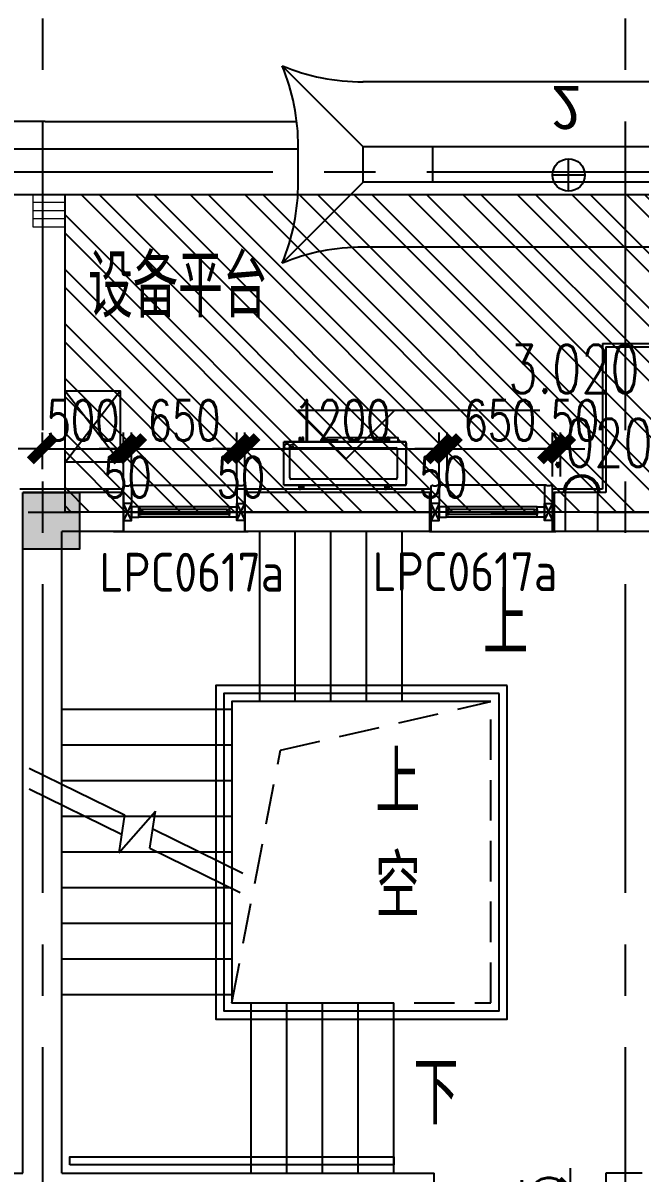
# Model space of a CAD drawing. Extents: x 296441 to 853063, y 459050 to 1117990.
# Drawn here: x 658378 to 662189, y 655990 to 663088 of the extents above; entities that cross this region are included whole.
import ezdxf

# ---------------------------------------------------------------- set-up
doc = ezdxf.new("R2010")
doc.units = 0
doc.header["$LTSCALE"] = 1000
for name, pattern in [('14-GRID$0$CENTER2', [28.575, 19.05, -3.175, 3.175, -3.175]), ('22-PLAN-BM01$0$HIDDEN', [0.375, 0.25, -0.125]), ('5-GRID$0$CENTER2', [28.575, 19.05, -3.175, 3.175, -3.175]), ('E1-FL02$0$HIDDEN', [0.375, 0.25, -0.125])]:
    doc.linetypes.add(name, pattern=pattern)
for name, color, linetype in [('0-COL-H1', 170, 'Continuous'), ('14-GRID$0$G-GRID', 9, '14-GRID$0$CENTER2'), ('5-GRID$0$G-GRID', 8, '5-GRID$0$CENTER2'), ('D-TEXT-FL01-mi$0$A-WIND-IDEN', 33, 'Continuous'), ('dianti-BM01$0$A-HRAL', 5, 'Continuous'), ('DIM_ELEV', 3, 'Continuous'), ('DIM_SYMB', 3, 'Continuous'), ('DZ-TEXT-FL01$0$A-ROOM-IDEN', 4, 'Continuous'), ('E1-FL02$0$A-ANNO-SYMB', 6, 'Continuous'), ('E1-FL02$0$A-EQPM', 152, 'Continuous'), ('E1-FL02$0$A-HOLE', 211, 'Continuous'), ('E1-FL02$0$A-HRAL', 5, 'Continuous'), ('E1-FL02$0$A-OVLK', 140, 'Continuous'), ('E1-FL02$0$A-SECT-WIND', 155, 'Continuous'), ('E1-FL02$0$A-SECT-WOOD', 17, 'Continuous'), ('E1-FL02$0$A-STRS', 4, 'Continuous'), ('E1-FL02$0$A-WALL-FNSH', 6, 'Continuous'), ('E1-FL02$0$G-XREF', 2, 'Continuous'), ('E1-FL03$0$A-STRS', 4, 'Continuous'), ('E2-E3-FL02$0$E1-FL02$0$A-WALL', 1, 'Continuous'), ('E2-E3-FL02$0$E1-FL02$0$AUDIT_I_171201172723-2', 140, 'Continuous'), ('E4-FL02$0$A-HOLE-MECH', 222, 'Continuous'), ('E4-FL02$0$A-WALL-FNSH', 6, 'Continuous'), ('E4-FL02$0$AUDIT_I_171201172723-2', 140, 'Continuous'), ('E4-FL02$0$G-XREF', 2, 'Continuous'), ('G1-FL02$0$M-VRVS-OUAC', 5, 'Continuous'), ('menchuangtao1$0$A-DETL-STONE', 42, 'Continuous'), ('menchuangtao1$0$A-WALL', 1, 'Continuous'), ('menchuangtao1$0$A_CUR_FRAME', 112, 'Continuous'), ('mentouS-2-RF$0$A-OVLK', 140, 'Continuous'), ('PUB_DIM', 3, 'Continuous'), ('PUB_TEXT', 7, 'Continuous'), ('WALL', 242, 'Continuous'), ('ZT1_Dim---标注---PM、LM、DY、JD', 252, 'Continuous'), ('卫生间降板', 251, 'Continuous')]:
    doc.layers.add(name, color=color, linetype=linetype)
doc.layers.add('E1-FL02$0$P-SEWG-EQPM', color=4, linetype='Continuous', lineweight=0)
doc.layers.add('mentouS-2-RF$0$A-ANNO-NPLT', color=215, linetype='Continuous', plot=False)
doc.styles.add('_TCH_DIM', font='SIMPLEX', dxfattribs={"bigfont": 'GBCBIG'})
doc.styles.add('E1-FL02$0$hz', font='simplex', dxfattribs={"width": 0.7, "bigfont": 'hztxt'})
doc.styles.add('mentouS-2-RF$0$CIVL-APMT TABLE$0$$0$GOA_03_黑体_1.00', font='simhei.ttf')
doc.styles.get("Standard").update_dxf_attribs({"font": 'gbenor.shx', "bigfont": 'gbcbig.shx'})
doc.styles.add('ZT-DIMSTYLE', font='ROMANS.shx', dxfattribs={"width": 0.7, "bigfont": 'CHINESE.shx'})
doc.dimstyles.new('ZT-DIM100', dxfattribs={"dimscale": 100, "dimtxt": 2.5, "dimasz": 1.5, "dimexe": 1, "dimexo": 1, "dimgap": 0.5, "dimtad": 1, "dimdec": 0, "dimdsep": 46, "dimtxsty": 'ZT-DIMSTYLE', "dimblk": 'ARCHTICK', "dimcen": 2.5, "dimclrd": 175, "dimclre": 175, "dimclrt": 7, "dimazin": 2, "dimtfac": 1, "dimtix": 1, "dimtmove": 2, "dimatfit": 3, "dimfxl": 0, "dimarcsym": 0})

# ---------------------------------------------------------------- blocks, each defined once
blk = doc.blocks.new('HER32')
at = {"layer": 'DIM_ELEV'}
for p, q in [((851920, -555885.2), (851620, -555585.2)), ((851620, -555585.2), (853116, -555585.2)), ((851920, -555885.2), (852220, -555585.2))]:
    blk.add_line(p, q, dxfattribs=at)
at = {"layer": 'D-TEXT-FL01-mi$0$A-WIND-IDEN', "color": 2}
for p in [(850395.9, -556705.7), (852082.9, -556702.2)]:
    blk.add_text('LPC0617a', height=240, dxfattribs=at).set_placement(p)
at = {"layer": 'DZ-TEXT-FL01$0$A-ROOM-IDEN'}
for s, height, p in [('设备平台', 385.82, (850324.8, -555013.2)), ('上', 385.8, (852765.3, -557095.9)), ('下', 385.8, (852335.9, -559993.5))]:
    blk.add_text(s, height=height, dxfattribs=at).set_placement(p)
at = {"layer": 'DZ-TEXT-FL01$0$A-ROOM-IDEN', "insert": (852377.5, -557689), "char_height": 385.82, "width": 522.766, "attachment_point": 3}
blk.add_mtext('上空', dxfattribs=at)
at = {"layer": 'PUB_TEXT', "style": '_TCH_DIM', "width": 0.705882}
for s, p in [('3.020', (852922, -555480.2)), ('.020', (853182, -555935.2))]:
    blk.add_text(s, height=297.5, dxfattribs=at).set_placement(p)
blk = doc.blocks.new('mentouS-2-RF$0$YQB01222879')
at = {"layer": 'mentouS-2-RF$0$A-ANNO-NPLT'}
for p, q in [((0, 100), (0, -100)), ((-100, 0), (100, 0))]:
    blk.add_line(p, q, dxfattribs=at)
blk.add_circle((0, 0), 100, dxfattribs=at)
blk = doc.blocks.new('mentouS-2-RF$0$21xxxx')
at = {"layer": 'mentouS-2-RF$0$A-OVLK'}
for p, q in [((7830, -7135), (8330, -7635)), ((11370, -7135), (10870, -7635)), ((8328.6, -7235), (10871.5, -7235)), ((11270, -7235), (11270, -7235)), ((8330, -7635), (10870, -7635)), ((8330, -7635), (8330, -7855)), ((8761.3, -7635), (8761.3, -7855)), ((10438.8, -7635), (10438.8, -7855)), ((10870, -7635), (10870, -7855)), ((7830, -8355), (8330, -7855)), ((8330, -7855), (10870, -7855)), ((11370, -8355), (10870, -7855)), ((8328.6, -8255), (10871.5, -8255))]:
    blk.add_line(p, q, dxfattribs=at)
for points in [[(7830, -7135, -0.09902), (7930, -7635), (7930, -7855, -0.09902), (7830, -8355, 4.782625)], [(11370, -7135, 0.09902), (11270, -7635), (11270, -7855, 0.09902), (11370, -8355, -4.782625)]]:
    blk.add_lwpolyline(points, format="xyb", dxfattribs=at)
for centre, start, end in [((8330, -5935), 247.38014, 270), ((10870, -5935), 270, 292.61986), ((8330, -9555), 90, 112.61986), ((10870, -9555), 67.38014, 90)]:
    blk.add_arc(centre, 1300, start, end, dxfattribs=at)
blk = doc.blocks.new('mentouS-2-RF')
at = {"xscale": -1}
blk.add_blockref('mentouS-2-RF$0$21xxxx', (9600, 7680), dxfattribs=at)
at = {"layer": 'mentouS-2-RF$0$A-ANNO-NPLT', "xscale": -1}
blk.add_blockref('mentouS-2-RF$0$YQB01222879', (0, 0), dxfattribs=at)
at = {"layer": 'mentouS-2-RF$0$A-ANNO-NPLT', "style": 'mentouS-2-RF$0$CIVL-APMT TABLE$0$$0$GOA_03_黑体_1.00', "text_generation_flag": 6}
blk.add_text('2', height=273.1, rotation=180, dxfattribs=at).set_placement((-107.7, -550.2))
blk = doc.blocks.new('menchuangtao1')
at = {"layer": 'menchuangtao1$0$A-DETL-STONE'}
blk.add_lwpolyline([(-10, -52.5), (-10, -159.2, -0.471625), (-15, -162.1, -0.528396), (-19.5, -164.7, 0.241692), (-50.5, -164.7, -0.528396), (-55, -162.1, -0.471625), (-60, -159.2), (-60, -52.5)], format="xyb", close=True, dxfattribs=at)
at = {"layer": 'menchuangtao1$0$A-WALL'}
for p, q in [((-10, 120), (-10, -120)), ((-10, 120), (10, 120)), ((-10, -120), (10, -120))]:
    blk.add_line(p, q, dxfattribs=at)
at = {"layer": 'menchuangtao1$0$A_CUR_FRAME'}
for p, q in [((-60, -52.5), (-10, 52.5)), ((-60, 52.5), (-10, -52.5))]:
    blk.add_line(p, q, dxfattribs=at)
blk.add_lwpolyline([(-10, -52.5), (-10, 52.5), (-60, 52.5), (-60, -52.5)], close=True, dxfattribs=at)
blk = doc.blocks.new('*U436')
at = {"layer": 'E1-FL02$0$A-SECT-WIND'}
for p, q in [((45, 32.5), (605, 32.5)), ((60, 15), (590, 15)), ((45, -32.5), (605, -32.5)), ((60, -15), (590, -15))]:
    blk.add_line(p, q, dxfattribs=at)
at = {"layer": 'E1-FL02$0$A-SECT-WOOD'}
for points in [[(0, 32.5), (45, 32.5), (45, -32.5), (0, -32.5)], [(60, 15), (60, -15), (45, -15), (45, 15)], [(590, 15), (590, -15), (605, -15), (605, 15)], [(650, 32.5), (605, 32.5), (605, -32.5), (650, -32.5)]]:
    blk.add_lwpolyline(points, close=True, dxfattribs=at)
blk = doc.blocks.new('E1-FL02$0$$PS002_0')
at = {"color": 0}
for p, q in [((-0.25, -0.5), (-0.25, 0.5)), ((0, -0.5), (0, 0.5)), ((0.25, -0.5), (0.25, 0.5))]:
    blk.add_line(p, q, dxfattribs=at)
blk.add_lwpolyline([(-0.5, -0.5), (0.5, -0.5), (0.5, 0.5), (-0.5, 0.5)], close=True, dxfattribs=at)
at = {"color": 0, "style": 'E1-FL02$0$hz', "width": 0.7, "flags": 1}
for tag, p in [('UNIT', (0, 0)), ('SPEC', (0, -0.002)), ('WHAT', (0, -0.003))]:
    blk.add_attdef(tag, p, '', height=0.001, dxfattribs=at)
blk = doc.blocks.new('E4-FL02$0$XINFENG-1F2F')
for p, q in [((0, 0), (0, 240)), ((200, 0), (200, 240))]:
    blk.add_line(p, q)
for radius in [110, 100]:
    blk.add_arc((100, 240), radius, 0, 180)
blk = doc.blocks.new('EWRV')
at = {"layer": '卫生间降板'}
h = blk.add_hatch(dxfattribs=at)
h.set_pattern_fill('ANSI32', color=256, scale=50)
h.set_pattern_definition([(45, (238651.85, 796433.67), (-168.379802, 168.379802), []), (45, (238764.1, 796433.67), (-168.379802, 168.379802), [])])
h.paths.add_polyline_path([(1752361.8, 631053.7), (1744821.8, 631053.7), (1744821.8, 629093.7), (1752361.8, 629093.7)])
at = {"layer": '5-GRID$0$G-GRID'}
blk.add_lwpolyline([(1752361.8, 631053.7), (1744821.8, 631053.7), (1744821.8, 629093.7), (1752361.8, 629093.7)], close=True, dxfattribs=at)
at = {"layer": 'dianti-BM01$0$A-HRAL'}
blk.add_lwpolyline([(1752331.8, 625063.7), (1752331.8, 625113.7), (1750331.8, 625113.7), (1750331.8, 625063.7), (1752331.8, 625063.7)], dxfattribs=at)
at = {"layer": 'DIM_SYMB'}
for points in [[(1749831.8, 628448.7, 0, 0, 0), (1751856.8, 628448.7, 0, 0, 0), (1751856.8, 627668.7, 80, 0, 0), (1751856.8, 627368.7, 0, 0, 0)], [(1750331.8, 625538.7, 0, 0, 0), (1751856.8, 625538.7, 0, 0, 0), (1751856.8, 626568.7, 80, 0, 0), (1751856.8, 626868.7, 0, 0, 0)]]:
    blk.add_lwpolyline(points, format="xyseb", dxfattribs=at)
at = {"layer": 'E1-FL02$0$A-ANNO-SYMB'}
for p, q in [((1752583.6, 627512.2), (1751995.2, 627223.7)), ((1752583.6, 627384.3), (1752012.8, 627104.5)), ((1752029.7, 626990.3), (1751804, 627247)), ((1751837.8, 627018.6), (1751804, 627247)), ((1751995.2, 627223.7), (1752029.7, 626990.3)), ((1751820.1, 627137.8), (1751263.8, 626865.1)), ((1751837.8, 627018.6), (1751281.5, 626745.9))]:
    blk.add_line(p, q, dxfattribs=at)
at = {"layer": 'E1-FL02$0$A-HOLE', "linetype": 'E1-FL02$0$HIDDEN'}
blk.add_lwpolyline([(1749731.8, 627923.7), (1751331.8, 627923.7), (1751331.8, 626063.7), (1749731.8, 626063.7)], close=True, dxfattribs=at)
blk.add_lwpolyline([(1751331.8, 626063.7), (1751031.8, 627623.7), (1749731.8, 627923.7)], dxfattribs=at)
at = {"layer": 'E1-FL02$0$A-HRAL'}
for points in [[(1749631.8, 628023.7), (1751431.8, 628023.7), (1751431.8, 625963.7), (1749631.8, 625963.7)], [(1749681.8, 627973.7), (1751381.8, 627973.7), (1751381.8, 626013.7), (1749681.8, 626013.7)]]:
    blk.add_lwpolyline(points, close=True, dxfattribs=at)
for points in [[(1749831.8, 628023.7), (1751431.8, 628023.7), (1751431.8, 625963.7), (1750331.8, 625963.7)], [(1749831.8, 627973.7), (1751381.8, 627973.7), (1751381.8, 626013.7), (1750331.8, 626013.7)]]:
    blk.add_lwpolyline(points, dxfattribs=at)
at = {"layer": 'E1-FL02$0$A-OVLK'}
for p, q in [((1749393.7, 629258.7), (1750060, 629258.7)), ((1751295.1, 629258.3), (1751961.3, 629258.3)), ((1750111.8, 628973.7), (1749341.8, 628973.7)), ((1752061.8, 628973.7), (1751251.8, 628973.7))]:
    blk.add_line(p, q, dxfattribs=at)
at = {"layer": 'E1-FL02$0$A-STRS', "ltscale": 0.1}
for p, q in [((1750331.8, 625013.7), (1750331.8, 626063.7)), ((1750551.8, 625013.7), (1750551.8, 626063.7)), ((1750771.8, 625013.7), (1750771.8, 626063.7)), ((1750991.8, 625013.7), (1750991.8, 626063.7)), ((1751211.8, 625013.7), (1751211.8, 626063.7))]:
    blk.add_line(p, q, dxfattribs=at)
blk.add_lwpolyline([(1749831.8, 627923.7), (1751331.8, 627923.7), (1751331.8, 626063.7), (1750331.8, 626063.7)], dxfattribs=at)
at = {"layer": 'E1-FL02$0$A-WALL-FNSH'}
for p, q in [((1749144.8, 629233.7), (1749351.8, 629233.7)), ((1750101.8, 629233.7), (1751301.8, 629233.7)), ((1752001.8, 629233.7), (1752641.8, 629233.7))]:
    blk.add_line(p, q, dxfattribs=at)
at = {"layer": 'E1-FL03$0$A-STRS', "ltscale": 0.1}
for p, q in [((1750281.8, 628973.7), (1750281.8, 627923.7)), ((1750501.9, 628973.9), (1750501.9, 627923.9)), ((1750721.9, 628973.9), (1750721.9, 627923.9)), ((1750941.9, 628973.9), (1750941.9, 627923.9)), ((1751161.9, 628973.9), (1751161.9, 627923.9)), ((1751331.8, 627873.7), (1752381.8, 627873.7)), ((1751331.8, 627653.7), (1752381.8, 627653.7)), ((1751331.8, 627433.7), (1752381.8, 627433.7)), ((1751331.8, 627213.7), (1752381.8, 627213.7)), ((1751331.8, 626993.7), (1752381.8, 626993.7)), ((1751331.8, 626773.7), (1752381.8, 626773.7)), ((1751331.8, 626553.7), (1752381.8, 626553.7)), ((1751331.8, 626333.7), (1752381.8, 626333.7)), ((1751331.8, 626113.7), (1752381.8, 626113.7))]:
    blk.add_line(p, q, dxfattribs=at)
at = {"layer": 'E4-FL02$0$A-WALL-FNSH'}
for p, q in [((1749041.8, 630133.7), (1748401.8, 630133.7)), ((1749041.8, 630133.7), (1749041.8, 629233.7)), ((1749041.8, 629233.7), (1749351.8, 629233.7))]:
    blk.add_line(p, q, dxfattribs=at)
at = {"layer": 'WALL'}
for p, q in [((1749021.8, 630113.7), (1748501.8, 630113.7)), ((1749021.8, 630113.7), (1749021.8, 629213.7)), ((1749021.8, 629213.7), (1749341.8, 629213.7)), ((1749341.8, 629213.7), (1749341.8, 628973.7)), ((1750111.8, 629213.7), (1751251.8, 629213.7)), ((1750111.8, 629213.7), (1750111.8, 628973.7)), ((1751251.8, 629213.7), (1751251.8, 628973.7)), ((1752001.8, 629213.7), (1752621.8, 629213.7)), ((1752001.8, 629213.7), (1752001.8, 628973.7)), ((1752621.8, 625013.7), (1752621.8, 629213.7)), ((1748501.8, 628973.7), (1748901.8, 628973.7)), ((1748901.8, 628973.7), (1749341.8, 628973.7)), ((1750111.8, 628973.7), (1751251.8, 628973.7)), ((1752001.8, 628973.7), (1752381.8, 628973.7)), ((1752381.8, 625013.7), (1752381.8, 628973.7)), ((1750081.8, 624668.7), (1750081.8, 625013.7)), ((1752381.8, 625013.7), (1750081.8, 625013.7))]:
    blk.add_line(p, q, dxfattribs=at)
at = {"layer": 'WALL', "color": 33, "linetype": '22-PLAN-BM01$0$HIDDEN'}
for p, q in [((1748421.8, 625013.7), (1749021.8, 625013.7)), ((1749021.8, 625013.7), (1749021.8, 623693.7))]:
    blk.add_line(p, q, dxfattribs=at)
at = {"extrusion": (0, 0, -1), "zscale": -1, "rotation": 180}
for p in [(-1749401.8, 629093.7), (-1751301.8, 629093.7)]:
    blk.add_blockref('*U436', p, dxfattribs=at)
at = {"layer": 'E1-FL02$0$G-XREF', "rotation": 180}
for p in [(1749341.8, 629093.7), (1751241.8, 629093.7)]:
    blk.add_blockref('menchuangtao1', p, dxfattribs=at)
at = {"layer": 'E1-FL02$0$G-XREF', "extrusion": (0, 0, -1), "zscale": -1, "rotation": 180}
for p in [(-1750111.8, 629093.7), (-1752011.8, 629093.7)]:
    blk.add_blockref('menchuangtao1', p, dxfattribs=at)
at = {"layer": 'E1-FL02$0$P-SEWG-EQPM', "extrusion": (0, 0, -1), "xscale": 200, "yscale": 200, "zscale": -200, "rotation": 90}
blk.add_blockref('E1-FL02$0$$PS002_0', (-1752461.8, 630953.7), dxfattribs=at)
at = {"layer": 'E4-FL02$0$A-HOLE-MECH'}
blk.add_blockref('E4-FL02$0$XINFENG-1F2F', (1749071.8, 628973.7), dxfattribs=at)
at = {"layer": 'E4-FL02$0$G-XREF', "rotation": 180}
blk.add_blockref('mentouS-2-RF', (1749251.8, 631173.7), dxfattribs=at)
blk = doc.blocks.new('FF12')
at = {"layer": 'E2-E3-FL02$0$E1-FL02$0$A-WALL'}
blk.add_line((664296.2, 102845.5), (663966.2, 102845.5), dxfattribs=at)
at = {"layer": 'E2-E3-FL02$0$E1-FL02$0$AUDIT_I_171201172723-2'}
blk.add_line((665506.2, 108885.5), (663646.2, 108885.5), dxfattribs=at)
for points in [[(663829.9, 109335.5), (673586.2, 109335.5)], [(663829.9, 109165.5), (673586.2, 109165.5)]]:
    blk.add_lwpolyline(points, dxfattribs=at)
blk = doc.blocks.new('gl')
at = {"layer": 'G1-FL02$0$M-VRVS-OUAC', "color": 3, "extrusion": (-4.5439e-05, 1.11294e-20, 1)}
for p, q in [((-535538.5, -87110.5), (-535978.5, -86770.5)), ((-535978.5, -87110.5), (-535538.5, -86770.5))]:
    blk.add_line(p, q, dxfattribs=at)
at = {"layer": 'G1-FL02$0$M-VRVS-OUAC', "color": 3, "extrusion": (-4.5439e-05, 1.11294e-20, 1), "elevation": 24.3}
blk.add_lwpolyline([(-535538.5, -87110.5), (-535978.5, -87110.5), (-535978.5, -86770.5), (-535538.5, -86770.5)], close=True, dxfattribs=at)
blk = doc.blocks.new('E1-FL02$0$Da-PLAN-FL01$0$RMXS112')
at = {"layer": 'E1-FL02$0$A-EQPM'}
for p, q in [((234207.3, 136392.7), (234207.3, 136362.7)), ((234207.3, 136392.7), (234220.3, 136392.7)), ((234220.3, 136392.7), (234220.3, 136367.7)), ((234240.7, 136392.7), (234227.7, 136392.7)), ((234227.7, 136392.7), (234227.7, 136367.7)), ((234240.7, 136362.7), (234240.7, 136392.7)), ((234837.3, 136392.7), (234850.3, 136392.7)), ((234837.3, 136362.7), (234837.3, 136392.7)), ((234850.3, 136392.7), (234850.3, 136367.7)), ((234870.7, 136392.7), (234857.7, 136392.7)), ((234857.7, 136392.7), (234857.7, 136367.7)), ((234870.7, 136392.7), (234870.7, 136362.7)), ((234084, 136052.7), (234084, 136352.7)), ((234094, 136362.7), (234984, 136362.7)), ((234149, 136097.7), (234149, 136307.7)), ((234159, 136317.7), (234929, 136317.7)), ((234220.3, 136367.7), (234225.5, 136367.7)), ((234227.7, 136367.7), (234221.3, 136367.7)), ((234836.4, 136362.7), (234869.8, 136362.7)), ((234849.4, 136367.7), (234854.6, 136367.7)), ((234856.8, 136367.7), (234850.4, 136367.7)), ((234939, 136307.7), (234939, 136097.7)), ((234984, 136362.7), (234984, 136042.7)), ((234929, 136087.7), (234159, 136087.7)), ((234984, 136042.7), (234094, 136042.7)), ((234142.4, 136042.7), (234142.4, 136012.7)), ((234666.8, 136012.7), (234142.4, 136012.7)), ((234207.3, 136012.7), (234207.3, 136042.7)), ((234207.3, 136012.7), (234220.3, 136012.7)), ((234209.3, 136042.7), (234242.7, 136042.7)), ((234209.3, 136012.7), (234222.3, 136012.7)), ((234220.3, 136012.7), (234220.3, 136037.7)), ((234222.3, 136037.7), (234227.5, 136037.7)), ((234229.7, 136037.7), (234223.3, 136037.7)), ((234227.7, 136012.7), (234227.7, 136037.7)), ((234240.7, 136012.7), (234227.7, 136012.7)), ((234242.7, 136012.7), (234229.7, 136012.7)), ((234240.7, 136042.7), (234240.7, 136012.7)), ((234666.8, 136042.7), (234666.8, 136012.7)), ((234868.8, 136042.7), (234835.3, 136042.7)), ((234837.3, 136042.7), (234837.3, 136012.7)), ((234837.3, 136012.7), (234850.3, 136012.7)), ((234848.3, 136037.7), (234854.8, 136037.7)), ((234850.3, 136012.7), (234850.3, 136037.7)), ((234855.8, 136037.7), (234850.6, 136037.7)), ((234857.7, 136012.7), (234857.7, 136037.7)), ((234870.7, 136012.7), (234857.7, 136012.7)), ((234870.7, 136012.7), (234870.7, 136042.7))]:
    blk.add_line(p, q, dxfattribs=at)
at = {"layer": 'E1-FL02$0$A-EQPM', "const_width": 15}
for points in [[(234084, 136362.7), (234084, 136042.7)], [(234984, 136362.7), (234084, 136362.7)], [(234984, 136042.7), (234984, 136362.7)], [(234084, 136042.7), (234984, 136042.7)]]:
    blk.add_lwpolyline(points, dxfattribs=at)
at = {"layer": 'E1-FL02$0$A-EQPM'}
for centre, radius in [((234923.7, 136072.7), 9.5), ((234959.1, 136076.9), 19.1)]:
    blk.add_circle(centre, radius, dxfattribs=at)
for centre, start, end in [((234094, 136352.7), 90, 180), ((234159, 136307.7), 90, 180), ((234929, 136307.7), 0, 90), ((234159, 136097.7), 180, 270), ((234929, 136097.7), 270, 0), ((234094, 136052.7), 180, 270)]:
    blk.add_arc(centre, 10, start, end, dxfattribs=at)
blk = doc.blocks.new('_ArchTick')
at = {"color": 0, "linetype": 'ByBlock', "const_width": 0.4}
blk.add_lwpolyline([(-0.5, -0.5), (0.5, 0.5)], dxfattribs=at)
blk = doc.blocks.new('*D1134')
at = {"layer": 'Defpoints', "color": 0, "ltscale": 1000, "transparency": 16777216}
for p in [(661698.5, 660459.9), (661648.5, 660189.5), (661698.5, 660189.5)]:
    blk.add_point(p, dxfattribs=at)
at = {"layer": 'ZT1_Dim---标注---PM、LM、DY、JD', "color": 175, "linetype": 'ByBlock', "lineweight": -2, "ltscale": 1000, "transparency": 16777216}
for p, q in [((661648.5, 660289.5), (661648.5, 660559.9)), ((661698.5, 660289.5), (661698.5, 660559.9)), ((661648.5, 660459.9), (661498.5, 660459.9)), ((661648.5, 660459.9), (661698.5, 660459.9)), ((661698.5, 660459.9), (661848.5, 660459.9))]:
    blk.add_line(p, q, dxfattribs=at)
at = {"layer": 'ZT1_Dim---标注---PM、LM、DY、JD', "color": 175, "lineweight": -2, "ltscale": 1000, "transparency": 16777216, "xscale": 150, "yscale": 150, "zscale": 150}
blk.add_blockref('_ArchTick', (661648.5, 660459.9), dxfattribs=at)
at = {"layer": 'ZT1_Dim---标注---PM、LM、DY、JD', "color": 175, "lineweight": -2, "ltscale": 1000, "transparency": 16777216, "xscale": 150, "yscale": 150, "zscale": 150, "rotation": 180}
blk.add_blockref('_ArchTick', (661698.5, 660459.9), dxfattribs=at)
at = {"layer": 'ZT1_Dim---标注---PM、LM、DY、JD', "color": 7, "ltscale": 1000, "transparency": 16777216, "insert": (661786, 660634.9), "char_height": 250, "attachment_point": 5, "style": 'ZT-DIMSTYLE'}
blk.add_mtext('50', dxfattribs=at)
blk = doc.blocks.new('*D1135')
at = {"layer": 'Defpoints', "color": 0, "ltscale": 1000, "transparency": 16777216}
for p in [(661648.5, 660459.9), (660998.5, 660189.5), (661648.5, 660189.5)]:
    blk.add_point(p, dxfattribs=at)
at = {"layer": 'ZT1_Dim---标注---PM、LM、DY、JD', "color": 175, "linetype": 'ByBlock', "lineweight": -2, "ltscale": 1000, "transparency": 16777216}
for p, q in [((660998.5, 660289.5), (660998.5, 660559.9)), ((661648.5, 660289.5), (661648.5, 660559.9)), ((660998.5, 660459.9), (661648.5, 660459.9))]:
    blk.add_line(p, q, dxfattribs=at)
at = {"layer": 'ZT1_Dim---标注---PM、LM、DY、JD', "color": 175, "lineweight": -2, "ltscale": 1000, "transparency": 16777216, "xscale": 150, "yscale": 150, "zscale": 150, "rotation": 180}
blk.add_blockref('_ArchTick', (660998.5, 660459.9), dxfattribs=at)
at = {"layer": 'ZT1_Dim---标注---PM、LM、DY、JD', "color": 175, "lineweight": -2, "ltscale": 1000, "transparency": 16777216, "xscale": 150, "yscale": 150, "zscale": 150}
blk.add_blockref('_ArchTick', (661648.5, 660459.9), dxfattribs=at)
at = {"layer": 'ZT1_Dim---标注---PM、LM、DY、JD', "color": 7, "ltscale": 1000, "transparency": 16777216, "insert": (661323.5, 660634.9), "char_height": 250, "attachment_point": 5, "style": 'ZT-DIMSTYLE'}
blk.add_mtext('650', dxfattribs=at)
blk = doc.blocks.new('*D1136')
at = {"layer": 'Defpoints', "color": 0, "ltscale": 1000, "transparency": 16777216}
for p in [(660998.5, 660459.9), (660948.5, 660189.5), (660998.5, 660189.5)]:
    blk.add_point(p, dxfattribs=at)
at = {"layer": 'ZT1_Dim---标注---PM、LM、DY、JD', "color": 175, "linetype": 'ByBlock', "lineweight": -2, "ltscale": 1000, "transparency": 16777216}
for p, q in [((660948.5, 660289.5), (660948.5, 660559.9)), ((660998.5, 660289.5), (660998.5, 660559.9)), ((660948.5, 660459.9), (660798.5, 660459.9)), ((660948.5, 660459.9), (660998.5, 660459.9)), ((660998.5, 660459.9), (661148.5, 660459.9))]:
    blk.add_line(p, q, dxfattribs=at)
at = {"layer": 'ZT1_Dim---标注---PM、LM、DY、JD', "color": 175, "lineweight": -2, "ltscale": 1000, "transparency": 16777216, "xscale": 150, "yscale": 150, "zscale": 150}
blk.add_blockref('_ArchTick', (660948.5, 660459.9), dxfattribs=at)
at = {"layer": 'ZT1_Dim---标注---PM、LM、DY、JD', "color": 175, "lineweight": -2, "ltscale": 1000, "transparency": 16777216, "xscale": 150, "yscale": 150, "zscale": 150, "rotation": 180}
blk.add_blockref('_ArchTick', (660998.5, 660459.9), dxfattribs=at)
at = {"layer": 'ZT1_Dim---标注---PM、LM、DY、JD', "color": 7, "ltscale": 1000, "transparency": 16777216, "insert": (660973.5, 660284.9), "char_height": 250, "attachment_point": 5, "style": 'ZT-DIMSTYLE'}
blk.add_mtext('50', dxfattribs=at)
blk = doc.blocks.new('*D1137')
at = {"layer": 'Defpoints', "color": 0, "ltscale": 1000, "transparency": 16777216}
for p in [(660948.5, 660459.9), (659748.5, 660189.5), (660948.5, 660189.5)]:
    blk.add_point(p, dxfattribs=at)
at = {"layer": 'ZT1_Dim---标注---PM、LM、DY、JD', "color": 175, "linetype": 'ByBlock', "lineweight": -2, "ltscale": 1000, "transparency": 16777216}
for p, q in [((659748.5, 660289.5), (659748.5, 660559.9)), ((660948.5, 660289.5), (660948.5, 660559.9)), ((659748.5, 660459.9), (660948.5, 660459.9))]:
    blk.add_line(p, q, dxfattribs=at)
at = {"layer": 'ZT1_Dim---标注---PM、LM、DY、JD', "color": 175, "lineweight": -2, "ltscale": 1000, "transparency": 16777216, "xscale": 150, "yscale": 150, "zscale": 150, "rotation": 180}
blk.add_blockref('_ArchTick', (659748.5, 660459.9), dxfattribs=at)
at = {"layer": 'ZT1_Dim---标注---PM、LM、DY、JD', "color": 175, "lineweight": -2, "ltscale": 1000, "transparency": 16777216, "xscale": 150, "yscale": 150, "zscale": 150}
blk.add_blockref('_ArchTick', (660948.5, 660459.9), dxfattribs=at)
at = {"layer": 'ZT1_Dim---标注---PM、LM、DY、JD', "color": 7, "ltscale": 1000, "transparency": 16777216, "insert": (660348.5, 660634.9), "char_height": 250, "attachment_point": 5, "style": 'ZT-DIMSTYLE'}
blk.add_mtext('1200', dxfattribs=at)
blk = doc.blocks.new('*D1138')
at = {"layer": 'Defpoints', "color": 0, "ltscale": 1000, "transparency": 16777216}
for p in [(659748.5, 660459.9), (659698.5, 660189.5), (659748.5, 660189.5)]:
    blk.add_point(p, dxfattribs=at)
at = {"layer": 'ZT1_Dim---标注---PM、LM、DY、JD', "color": 175, "linetype": 'ByBlock', "lineweight": -2, "ltscale": 1000, "transparency": 16777216}
for p, q in [((659698.5, 660289.5), (659698.5, 660559.9)), ((659748.5, 660289.5), (659748.5, 660559.9)), ((659698.5, 660459.9), (659548.5, 660459.9)), ((659698.5, 660459.9), (659748.5, 660459.9)), ((659748.5, 660459.9), (659898.5, 660459.9))]:
    blk.add_line(p, q, dxfattribs=at)
at = {"layer": 'ZT1_Dim---标注---PM、LM、DY、JD', "color": 175, "lineweight": -2, "ltscale": 1000, "transparency": 16777216, "xscale": 150, "yscale": 150, "zscale": 150}
blk.add_blockref('_ArchTick', (659698.5, 660459.9), dxfattribs=at)
at = {"layer": 'ZT1_Dim---标注---PM、LM、DY、JD', "color": 175, "lineweight": -2, "ltscale": 1000, "transparency": 16777216, "xscale": 150, "yscale": 150, "zscale": 150, "rotation": 180}
blk.add_blockref('_ArchTick', (659748.5, 660459.9), dxfattribs=at)
at = {"layer": 'ZT1_Dim---标注---PM、LM、DY、JD', "color": 7, "ltscale": 1000, "transparency": 16777216, "insert": (659723.5, 660284.9), "char_height": 250, "attachment_point": 5, "style": 'ZT-DIMSTYLE'}
blk.add_mtext('50', dxfattribs=at)
blk = doc.blocks.new('*D1139')
at = {"layer": 'Defpoints', "color": 0, "ltscale": 1000, "transparency": 16777216}
for p in [(659698.5, 660459.9), (659048.5, 660189.5), (659698.5, 660189.5)]:
    blk.add_point(p, dxfattribs=at)
at = {"layer": 'ZT1_Dim---标注---PM、LM、DY、JD', "color": 175, "linetype": 'ByBlock', "lineweight": -2, "ltscale": 1000, "transparency": 16777216}
for p, q in [((659048.5, 660289.5), (659048.5, 660559.9)), ((659698.5, 660289.5), (659698.5, 660559.9)), ((659048.5, 660459.9), (659698.5, 660459.9))]:
    blk.add_line(p, q, dxfattribs=at)
at = {"layer": 'ZT1_Dim---标注---PM、LM、DY、JD', "color": 175, "lineweight": -2, "ltscale": 1000, "transparency": 16777216, "xscale": 150, "yscale": 150, "zscale": 150, "rotation": 180}
blk.add_blockref('_ArchTick', (659048.5, 660459.9), dxfattribs=at)
at = {"layer": 'ZT1_Dim---标注---PM、LM、DY、JD', "color": 175, "lineweight": -2, "ltscale": 1000, "transparency": 16777216, "xscale": 150, "yscale": 150, "zscale": 150}
blk.add_blockref('_ArchTick', (659698.5, 660459.9), dxfattribs=at)
at = {"layer": 'ZT1_Dim---标注---PM、LM、DY、JD', "color": 7, "ltscale": 1000, "transparency": 16777216, "insert": (659373.5, 660634.9), "char_height": 250, "attachment_point": 5, "style": 'ZT-DIMSTYLE'}
blk.add_mtext('650', dxfattribs=at)
blk = doc.blocks.new('*D1140')
at = {"layer": 'Defpoints', "color": 0, "ltscale": 1000, "transparency": 16777216}
for p in [(659048.5, 660459.9), (658998.5, 660189.5), (659048.5, 660189.5)]:
    blk.add_point(p, dxfattribs=at)
at = {"layer": 'ZT1_Dim---标注---PM、LM、DY、JD', "color": 175, "linetype": 'ByBlock', "lineweight": -2, "ltscale": 1000, "transparency": 16777216}
for p, q in [((658998.5, 660289.5), (658998.5, 660559.9)), ((659048.5, 660289.5), (659048.5, 660559.9)), ((658998.5, 660459.9), (658848.5, 660459.9)), ((658998.5, 660459.9), (659048.5, 660459.9)), ((659048.5, 660459.9), (659198.5, 660459.9))]:
    blk.add_line(p, q, dxfattribs=at)
at = {"layer": 'ZT1_Dim---标注---PM、LM、DY、JD', "color": 175, "lineweight": -2, "ltscale": 1000, "transparency": 16777216, "xscale": 150, "yscale": 150, "zscale": 150}
blk.add_blockref('_ArchTick', (658998.5, 660459.9), dxfattribs=at)
at = {"layer": 'ZT1_Dim---标注---PM、LM、DY、JD', "color": 175, "lineweight": -2, "ltscale": 1000, "transparency": 16777216, "xscale": 150, "yscale": 150, "zscale": 150, "rotation": 180}
blk.add_blockref('_ArchTick', (659048.5, 660459.9), dxfattribs=at)
at = {"layer": 'ZT1_Dim---标注---PM、LM、DY、JD', "color": 7, "ltscale": 1000, "transparency": 16777216, "insert": (659023.5, 660284.9), "char_height": 250, "attachment_point": 5, "style": 'ZT-DIMSTYLE'}
blk.add_mtext('50', dxfattribs=at)
blk = doc.blocks.new('*D1141')
at = {"layer": 'Defpoints', "color": 0, "ltscale": 1000, "transparency": 16777216}
for p in [(658998.5, 660459.9), (658498.5, 660234.4), (658998.5, 660189.5)]:
    blk.add_point(p, dxfattribs=at)
at = {"layer": 'ZT1_Dim---标注---PM、LM、DY、JD', "color": 175, "linetype": 'ByBlock', "lineweight": -2, "ltscale": 1000, "transparency": 16777216}
for p, q in [((658498.5, 660334.4), (658498.5, 660559.9)), ((658998.5, 660289.5), (658998.5, 660559.9)), ((658498.5, 660459.9), (658348.5, 660459.9)), ((658498.5, 660459.9), (658998.5, 660459.9)), ((658998.5, 660459.9), (659148.5, 660459.9))]:
    blk.add_line(p, q, dxfattribs=at)
at = {"layer": 'ZT1_Dim---标注---PM、LM、DY、JD', "color": 175, "lineweight": -2, "ltscale": 1000, "transparency": 16777216, "xscale": 150, "yscale": 150, "zscale": 150}
blk.add_blockref('_ArchTick', (658498.5, 660459.9), dxfattribs=at)
at = {"layer": 'ZT1_Dim---标注---PM、LM、DY、JD', "color": 175, "lineweight": -2, "ltscale": 1000, "transparency": 16777216, "xscale": 150, "yscale": 150, "zscale": 150, "rotation": 180}
blk.add_blockref('_ArchTick', (658998.5, 660459.9), dxfattribs=at)
at = {"layer": 'ZT1_Dim---标注---PM、LM、DY、JD', "color": 7, "ltscale": 1000, "transparency": 16777216, "insert": (658748.5, 660634.9), "char_height": 250, "attachment_point": 5, "style": 'ZT-DIMSTYLE'}
blk.add_mtext('500', dxfattribs=at)
blk = doc.blocks.new('*D1839')
at = {"layer": 'Defpoints', "color": 0, "ltscale": 1000, "transparency": 16777216}
for p in [(660918.5, 655869.6), (661760.1, 655869.6), (660918.5, 655644.5)]:
    blk.add_point(p, dxfattribs=at)
at = {"layer": 'ZT1_Dim---标注---PM、LM、DY、JD', "color": 175, "linetype": 'ByBlock', "lineweight": -2, "ltscale": 1000, "transparency": 16777216}
for p, q in [((661760.1, 655869.6), (661760.1, 656019.6)), ((661018.5, 655869.6), (661860.1, 655869.6)), ((661760.1, 655644.5), (661760.1, 655869.6)), ((661018.5, 655644.5), (661860.1, 655644.5)), ((661760.1, 655644.5), (661760.1, 655494.5))]:
    blk.add_line(p, q, dxfattribs=at)
at = {"layer": 'ZT1_Dim---标注---PM、LM、DY、JD', "color": 175, "lineweight": -2, "ltscale": 1000, "transparency": 16777216, "xscale": 150, "yscale": 150, "zscale": 150}
for p, rotation in [((661760.1, 655869.6), 270), ((661760.1, 655644.5), 90)]:
    blk.add_blockref('_ArchTick', p, dxfattribs=dict(at, rotation=rotation))
at = {"layer": 'ZT1_Dim---标注---PM、LM、DY、JD', "color": 7, "ltscale": 1000, "transparency": 16777216, "insert": (661585.1, 655757), "char_height": 250, "attachment_point": 5, "rotation": 90, "style": 'ZT-DIMSTYLE'}
blk.add_mtext('225', dxfattribs=at)

msp = doc.modelspace()

# ---------------------------------------------------------------- linework, layer by layer
at = {"layer": '0-COL-H1'}
msp.add_lwpolyline([(658378.5, 660189.5), (658728.5, 660189.5), (658728.5, 659839.5), (658378.5, 659839.5)], close=True, dxfattribs=at)
at = {"layer": '0-COL-H1', "color": 254}
msp.add_solid([(658728.5, 659839.5), (658728.5, 660189.5), (658378.5, 659839.5), (658378.5, 660189.5)], dxfattribs=at)
at = {"layer": '14-GRID$0$G-GRID', "color": 8, "ltscale": 0.1}
for p, q in [((658498.5, 671053.2), (658498.5, 638294.8)), ((662098.5, 671053.2), (662098.5, 638294.8)), ((595151, 662169.5), (674432.5, 662169.5)), ((621898.5, 660069.5), (674432.5, 660069.5))]:
    msp.add_line(p, q, dxfattribs=at)
at = {"layer": 'E4-FL02$0$AUDIT_I_171201172723-2'}
for p, q in [((658514.8, 662479.5), (660069.2, 662479.5)), ((660078.5, 662309.5), (658514.8, 662309.5)), ((658498.5, 662029.5), (660078.5, 662029.5, 15.7))]:
    msp.add_line(p, q, dxfattribs=at)

# ---------------------------------------------------------------- block references
at = {"xscale": -1}
msp.add_blockref('FF12', (1322344.7, 553144), dxfattribs=at)
at = {"rotation": 270}
msp.add_blockref('gl', (745749, 124838.6), dxfattribs=at)
at = {"xscale": 0.8400000000000001, "yscale": 0.8400000000000001, "zscale": 0.8400000000000001, "rotation": 180}
msp.add_blockref('E1-FL02$0$Da-PLAN-FL01$0$RMXS112', (857375, 774779.4), dxfattribs=at)
at = {"layer": 'D-TEXT-FL01-mi$0$A-WIND-IDEN', "xscale": -1}
msp.add_blockref('EWRV', (2411000.3, 30975.8), dxfattribs=at)
at = {"layer": 'PUB_DIM'}
msp.add_blockref('HER32', (-191545, 1216283.3), dxfattribs=at)

# ---------------------------------------------------------------- dimensions: what is measured, and where the dimension line sits
at = {"layer": 'ZT1_Dim---标注---PM、LM、DY、JD', "ltscale": 1000}
for base, p1, p2, picture, middle in [((658998.5, 660459.9), (658498.5, 660234.4), (658998.5, 660189.5), '*D1141', (658748.5, 660634.9)), ((659698.5, 660459.9), (659048.5, 660189.5), (659698.5, 660189.5), '*D1139', (659373.5, 660634.9)), ((660948.5, 660459.9), (659748.5, 660189.5), (660948.5, 660189.5), '*D1137', (660348.5, 660634.9)), ((661648.5, 660459.9), (660998.5, 660189.5), (661648.5, 660189.5), '*D1135', (661323.5, 660634.9))]:
    dim = msp.add_linear_dim(base=base, p1=p1, p2=p2, dimstyle='ZT-DIM100', dxfattribs=at)
    dim.commit()
    dim.dimension.update_dxf_attribs({"geometry": picture, "text_midpoint": middle})
for base, p1, p2, picture, middle in [((661698.5, 660459.9), (661648.5, 660189.5), (661698.5, 660189.5), '*D1134', (661786, 660634.9)), ((659048.5, 660459.9), (658998.5, 660189.5), (659048.5, 660189.5), '*D1140', (659023.5, 660284.9)), ((659748.5, 660459.9), (659698.5, 660189.5), (659748.5, 660189.5), '*D1138', (659723.5, 660284.9)), ((660998.5, 660459.9), (660948.5, 660189.5), (660998.5, 660189.5), '*D1136', (660973.5, 660284.9))]:
    dim = msp.add_linear_dim(base=base, p1=p1, p2=p2, dimstyle='ZT-DIM100', dxfattribs=at)
    dim.commit()
    dim.dimension.update_dxf_attribs({"geometry": picture, "text_midpoint": middle, "dimtype": 160})
dim = msp.add_linear_dim(base=(661760.1, 655869.6), p1=(660918.5, 655644.5), p2=(660918.5, 655869.6), angle=90, dimstyle='ZT-DIM100', dxfattribs=at)
dim.commit()
dim.dimension.update_dxf_attribs({"geometry": '*D1839', "text_midpoint": (661585.1, 655757)})

doc.saveas('drawing.dxf')
